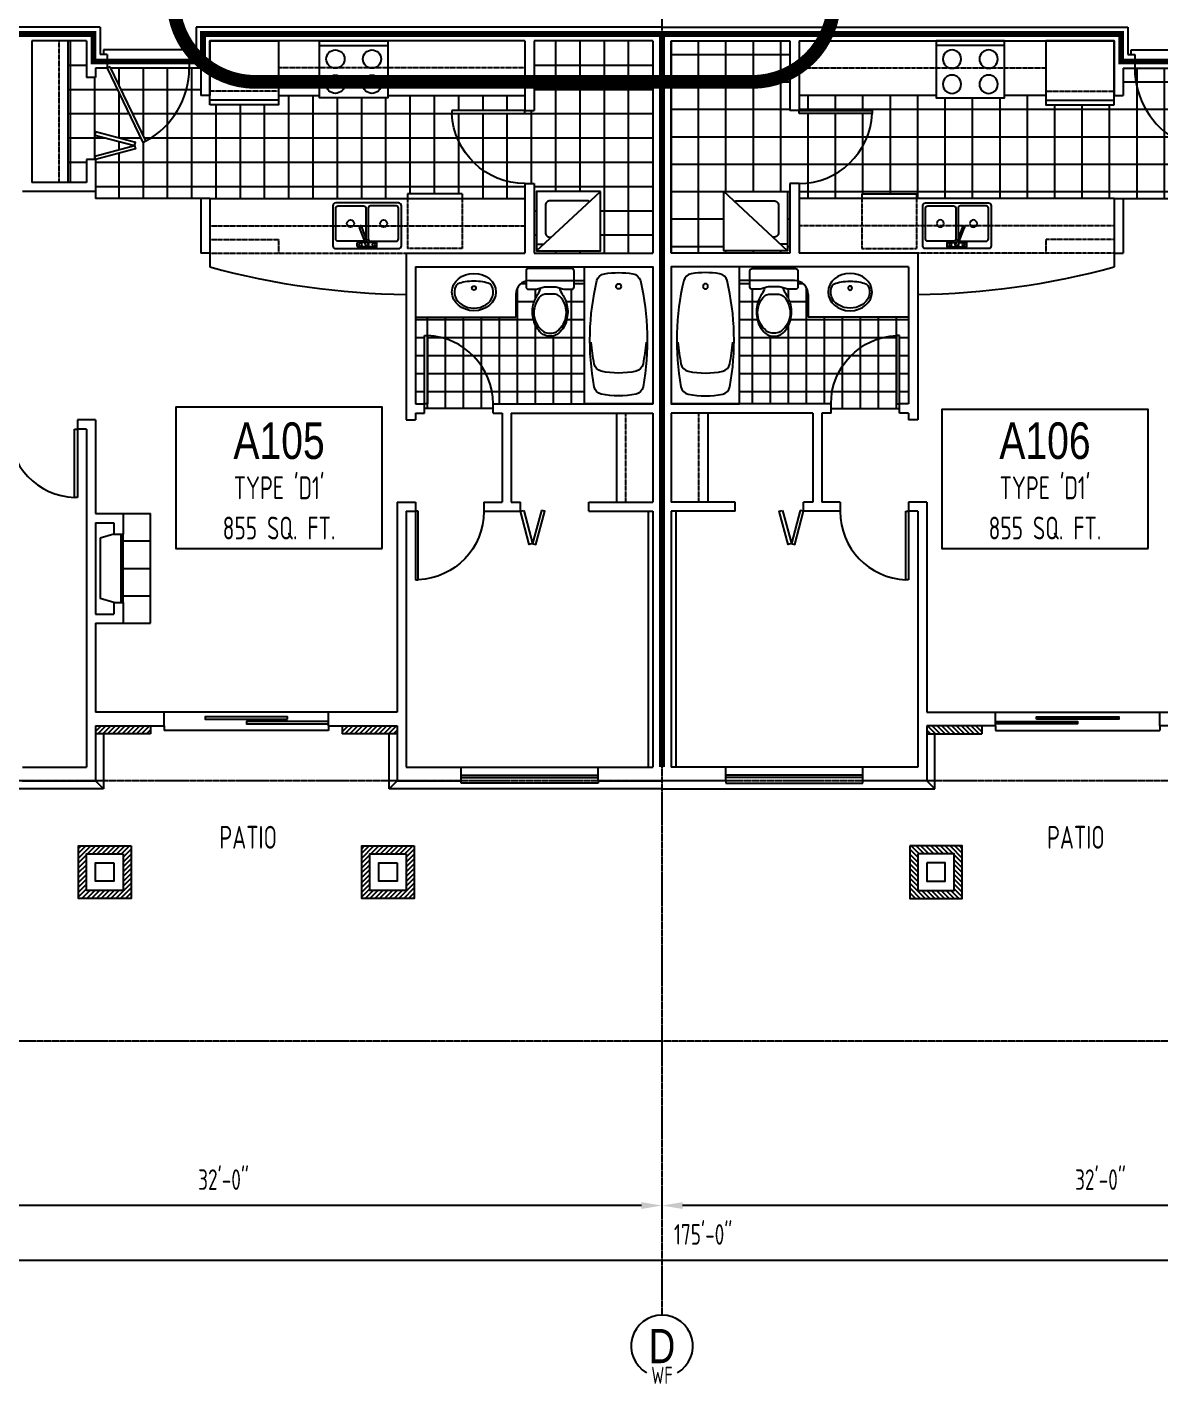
# Model space of a CAD drawing. Extents: x -2060 to 2145, y -590 to 992.
# Drawn here: x -1127 to -631, y -588 to 6 of the extents above; entities that cross this region are included whole.
import ezdxf
from ezdxf.enums import TextEntityAlignment as Align

# ---------------------------------------------------------------- set-up
doc = ezdxf.new("R2010")
doc.units = 0
doc.header["$MEASUREMENT"] = 0
for name, pattern in [('CENTER2', [1.125, 0.75, -0.125, 0.125, -0.125]), ('GRIDLINE', [1.53125, 1.375, -0.0625, 0.03125, -0.0625]), ('HIDDEN2', [0.1875, 0.125, -0.0625])]:
    doc.linetypes.add(name, pattern=pattern)
doc.layers.get('0').update_dxf_attribs({"linetype": 'CONTINUOUS'})
doc.layers.get('DEFPOINTS').update_dxf_attribs({"linetype": 'CONTINUOUS'})
for name, color, linetype in [('3', 85, 'CONTINUOUS'), ('DIMENSIONS', 20, 'CONTINUOUS'), ('FIRE SEPARATIONS', 44, 'CENTER2'), ('FURNITURE', 51, 'CONTINUOUS'), ('GRIDLINES', 65, 'GRIDLINE'), ('HATCH', 92, 'CONTINUOUS'), ('HIDDEN', 64, 'HIDDEN2'), ('STAIRS', 101, 'CONTINUOUS'), ('TEXT', 82, 'CONTINUOUS'), ('WALL', 215, 'CONTINUOUS')]:
    doc.layers.add(name, color=color, linetype=linetype)
doc.styles.add('128-AT', font='architxt.shx', dxfattribs={"width": 0.8, "height": 12})
doc.styles.add('128-ATT', font='archtitl.shx', dxfattribs={"width": 0.8, "height": 16})
doc.styles.add('AT', font='architxt.shx', dxfattribs={"width": 0.8})
doc.styles.add('ATT', font='archtitl.shx', dxfattribs={"width": 0.8})
doc.dimstyles.new('DIM96', dxfattribs={"dimscale": 96, "dimtxt": 0.09375, "dimasz": 0.09375, "dimexe": 0.0625, "dimexo": 0.0625, "dimgap": 0.0625, "dimtad": 1, "dimtoh": 1, "dimdec": 3, "dimzin": 3, "dimdsep": 46, "dimlunit": 4, "dimtxsty": 'AT', "dimcen": 0.09375, "dimdle": 0.0625, "dimclrd": 256, "dimclre": 256, "dimclrt": 82, "dimadec": 0, "dimazin": 0, "dimtfac": 1, "dimtdec": 3, "dimtofl": 0, "dimtmove": 2, "dimatfit": 3, "dimfxl": 1, "dimfrac": 2, "dimtolj": 1, "dimtzin": 0, "dimlwd": -1, "dimlwe": -1, "dimarcsym": 0})
pattern_1 = [(225, (-864.6468, 6.0182), (1.06066, -1.06066), [])]

# ---------------------------------------------------------------- blocks, each defined once
blk = doc.blocks.new('Gridline Bubble')
blk.add_arc((0, 13.52), 13.52, 120, 60)
at = {"width": 0.8}
for tag, height, style, p in [('TYPE', 7.5, 'AT', (0, 26.33)), ('33', 15, 'ATT', (0, 13.52))]:
    blk.add_attdef(tag, text='', height=height, dxfattribs=dict(at, style=style)).set_placement(p, align=Align.MIDDLE_CENTER)
blk = doc.blocks.new('*D9')
at = {"layer": 'DEFPOINTS', "color": 0, "transparency": 16777216}
for p in [(-1880.65, -533.98), (-1880.65, -533.98), (219.35, -533.98)]:
    blk.add_point(p, dxfattribs=at)
at = {"layer": 'DIMENSIONS', "transparency": 16777216}
blk.add_line((210.35, -533.98), (-1871.65, -533.98), dxfattribs=at)
for points in [[(-1871.65, -532.48), (-1871.65, -535.48), (-1880.65, -533.98)], [(210.35, -532.48), (210.35, -535.48), (219.35, -533.98)]]:
    blk.add_solid(points, dxfattribs=at)
at = {"layer": 'DIMENSIONS', "color": 82, "transparency": 16777216, "insert": (-830.65, -522.62), "char_height": 9, "attachment_point": 5, "style": 'AT'}
blk.add_mtext('\\A1;175\'-0"', dxfattribs=at)
blk = doc.blocks.new('*D12')
at = {"layer": 'DEFPOINTS', "color": 0, "transparency": 16777216}
for p in [(-848.65, -509.98), (-848.65, -509.98), (-464.65, -509.98)]:
    blk.add_point(p, dxfattribs=at)
at = {"layer": 'DIMENSIONS', "transparency": 16777216}
blk.add_line((-473.65, -509.98), (-839.65, -509.98), dxfattribs=at)
for points in [[(-839.65, -508.48), (-839.65, -511.48), (-848.65, -509.98)], [(-473.65, -508.48), (-473.65, -511.48), (-464.65, -509.98)]]:
    blk.add_solid(points, dxfattribs=at)
at = {"layer": 'DIMENSIONS', "color": 82, "transparency": 16777216, "insert": (-656.65, -498.62), "char_height": 9, "attachment_point": 5, "style": 'AT'}
blk.add_mtext('\\A1;32\'-0"', dxfattribs=at)
blk = doc.blocks.new('*D13')
at = {"layer": 'DEFPOINTS', "color": 0, "transparency": 16777216}
for p in [(-1232.65, -509.98), (-1232.65, -509.98), (-848.65, -509.98)]:
    blk.add_point(p, dxfattribs=at)
at = {"layer": 'DIMENSIONS', "transparency": 16777216}
blk.add_line((-857.65, -509.98), (-1223.65, -509.98), dxfattribs=at)
for points in [[(-1223.65, -508.48), (-1223.65, -511.48), (-1232.65, -509.98)], [(-857.65, -508.48), (-857.65, -511.48), (-848.65, -509.98)]]:
    blk.add_solid(points, dxfattribs=at)
at = {"layer": 'DIMENSIONS', "color": 82, "transparency": 16777216, "insert": (-1040.65, -498.62), "char_height": 9, "attachment_point": 5, "style": 'AT'}
blk.add_mtext('\\A1;32\'-0"', dxfattribs=at)
blk = doc.blocks.new('DOOR')
for p, q in [((0, 1), (0.042, 1)), ((0, 0), (0, 1)), ((0.042, 1), (0.042, 0)), ((0.042, 0), (0, 0))]:
    blk.add_line(p, q)
blk.add_arc((0, 0), 1, 0, 87.612)
blk = doc.blocks.new('RANGE')
blk.add_line((15, 2), (-15, 2))
blk.add_lwpolyline([(-15, 0), (-15, 25), (15, 25), (15, 0)], close=True)
for centre in [(-8, 19), (8, 19), (-8, 8), (8, 8)]:
    blk.add_circle(centre, 4)
blk = doc.blocks.new('DISHWASHER')
at = {"linetype": 'Continuous'}
blk.add_line((-26, 24), (-26, 0), dxfattribs=at)
for p, q in [((-26, 24), (-24, 24)), ((-26, 0), (-24, 0))]:
    blk.add_line(p, q)
at = {"linetype": 'HIDDEN2'}
for p, q in [((-24, 24), (-2, 24)), ((-2, 24), (-2, 0)), ((-24, 0), (-2, 0))]:
    blk.add_line(p, q, dxfattribs=at)
blk = doc.blocks.new('TOILET')
for points in [[(9.6, -5.46), (8.9, -3.04, -0.069687), (8.75, -1.94), (8.75, 1.94, -0.069687), (8.9, 3.04), (9.6, 5.46, 0.069687), (9.75, 6.56), (9.75, 9.5, 0.414214), (8.75, 10.5), (1.75, 10.5, 0.414214), (0.75, 9.5), (0.75, -9.5, 0.414214), (1.75, -10.5), (8.75, -10.5, 0.414214), (9.75, -9.5), (9.75, -6.56, 0.069687)], [(11.94, -1.06, 0.281665), (13.53, -4.91, 0.102457), (17.89, -6.89, 0.208018), (25.75, -5.34, 0.095407), (28.36, -2.78, 0.12335), (29.01, 0, 0.12335), (28.36, 2.78, 0.095407), (25.75, 5.34, 0.208018), (17.89, 6.89, 0.102457), (13.53, 4.91, 0.281665), (11.94, 1.06)]]:
    blk.add_lwpolyline(points, format="xyb", close=True)
blk.add_lwpolyline([(9.2, 4.09, 0.10369), (11.94, 5.35, -0.091297), (16.65, 7.39, -0.120114), (23.35, 7.19, -0.14964), (28.96, 3.87, -0.166698), (30.36, 0, -0.166698), (28.96, -3.87, -0.14964), (23.35, -7.19, -0.120114), (16.65, -7.39, -0.091297), (11.94, -5.35, 0.10369), (9.2, -4.09, 0.10369)], format="xyb")
blk = doc.blocks.new('KITSINK26')
for p, q in [((-4.31, -3), (-4.31, -4.5)), ((-4.06, -2.75), (4.06, -2.75)), ((-4.06, -4.75), (-0.24, -4.75)), ((-0.53, -3.95), (-0.08, -5.17)), ((0.99, -4.78), (-0.08, -5.17)), ((2.49, -11.61), (0.07, -5.12)), ((0.53, -3.55), (0.99, -4.78)), ((0.84, -4.83), (3.26, -11.33)), ((0.98, -4.75), (4.06, -4.75)), ((4.31, -3), (4.31, -4.5))]:
    blk.add_line(p, q)
for points in [[(-13.75, -22), (13.75, -22, 0.414214), (15, -20.75), (15, -3.25, 0.414214), (13.75, -2), (-13.75, -2, 0.414214), (-15, -3.25), (-15, -20.75, 0.414214)], [(-1.5, -5.25), (-12.75, -5.25, 0.414214), (-13.75, -6.25), (-13.75, -19.75, 0.414214), (-12.75, -20.75), (-1.5, -20.75, 0.414214), (-0.5, -19.75), (-0.5, -6.25, 0.414214)]]:
    blk.add_lwpolyline(points, format="xyb", close=True)
blk.add_lwpolyline([(1.04, -5.36, -0.121112), (1.5, -5.25), (12.75, -5.25, -0.414214), (13.75, -6.25), (13.75, -19.75, -0.414214), (12.75, -20.75), (1.5, -20.75, -0.414214), (0.5, -19.75), (0.5, -6.26)], format="xyb")
for centre, radius in [((-2.91, -3.75), 0.616), ((2.91, -3.75), 0.616), ((-7.25, -13), 1.55), ((7.25, -13), 1.55)]:
    blk.add_circle(centre, radius)
for centre, radius, start, end in [((-4.06, -3), 0.25, 90, 180), ((-4.06, -4.5), 0.25, 180, 270), ((0, -3.75), 0.75, 339.84, 240.98276), ((0, -3.75), 0.57, 20.41138, 200.41138), ((4.06, -3), 0.25, 0, 90), ((4.06, -4.5), 0.25, 270, 0), ((2.87, -11.47), 0.534, 160.36095, 60.46181)]:
    blk.add_arc(centre, radius, start, end)
blk = doc.blocks.new('LAV')
blk.add_circle((0, -9.26), 0.875)
for centre, start, end in [((-6.09, -9.25), 113.53151, 154.40449), ((6.09, -9.25), 25.59812, 66.47298)]:
    blk.add_arc(centre, 2, start, end)
blk.add_ellipse((0, -11), major_axis=(9.63, 0), ratio=0.850649)
for centre, major_axis, ratio, start_param, end_param in [((0, -11), (8.5, 0), 0.83084, 2.762819, 6.661999), ((0, -9.26), (-8.75, 0), 0.341014, 3.806048, 5.618834)]:
    blk.add_ellipse(centre, major_axis=major_axis, ratio=ratio, start_param=start_param, end_param=end_param)
blk = doc.blocks.new('BF26')
at = {"flags": 128}
for points in [[(1.45, -0.39), (5.33, 14.1), (3.88, 14.49), (0, 0)], [(9.21, -0.39), (5.33, 14.1), (6.78, 14.49), (10.66, 0)]]:
    blk.add_lwpolyline(points, close=True, dxfattribs=at)
blk = doc.blocks.new('TUB5')
blk.add_lwpolyline([(0, 30), (60, 30), (60, 0), (0, 0)], close=True)
blk.add_lwpolyline([(4.33, 22.61, -0.302201), (7.52, 25.69, -0.103832), (54, 24.51, -0.306794), (57.03, 21.2, -0.073951), (57.03, 8.8, -0.307224), (53.99, 5.49, -0.103037), (7.52, 4.31, -0.302632), (4.33, 7.39, -0.108169)], format="xyb", close=True)
blk.add_lwpolyline([(27.02, 2.99, -0.021033), (17.52, 4.31, -0.302632), (14.33, 7.39, -0.108169), (14.33, 22.61, -0.302201), (17.52, 25.69, -0.021203), (27.02, 27.02, -0.021203)], format="xyb")
blk.add_circle((51.5, 15), 1.12)
blk = doc.blocks.new('Fridge')
blk.add_line((30, -26), (0, -26))
blk.add_lwpolyline([(0, -28), (0, 0), (30, 0), (30, -28)], close=True)
blk = doc.blocks.new('BF30')
at = {"flags": 128}
for points in [[(1.45, -0.39), (6.11, 17), (4.66, 17.39), (0, 0)], [(10.77, -0.39), (6.11, 17), (7.56, 17.39), (12.22, 0)]]:
    blk.add_lwpolyline(points, close=True, dxfattribs=at)
blk = doc.blocks.new('WASH-DRY-STACK')
for p, q in [((14, 0), (-14, -26)), ((14, -3), (10.77, -3))]:
    blk.add_line(p, q)
blk.add_lwpolyline([(-14, -26), (14, -26), (14, 0), (-14, 0)], close=True)
blk.add_lwpolyline([(-9.23, -21.57, 0.167732), (-8, -22), (8, -22, 0.414214), (10, -20), (10, -8, 0.414214), (8, -6), (7.54, -6)], format="xyb")
blk = doc.blocks.new('SLDR60')
for p, q in [((0, 0), (0, -2)), ((0, -2), (72, -2)), ((72, 0), (72, -2))]:
    blk.add_line(p, q)
at = {"flags": 128}
for points in [[(0, 1), (0, 2), (36, 2), (36, 1)], [(18, 3), (18, 4), (54, 4), (54, 3)]]:
    blk.add_lwpolyline(points, close=True, dxfattribs=at)
blk = doc.blocks.new('WIN6')
for p, q in [((0, 1), (1, 1)), ((0, 0), (0, 1)), ((1, 1), (1, 0)), ((1, -1.5), (0, -1.5)), ((1, -2.5), (0, -2.5)), ((1, -6), (0, -6))]:
    blk.add_line(p, q)

msp = doc.modelspace()

# ---------------------------------------------------------------- hatches: boundary and pattern name
at = {"layer": 'HATCH'}
h = msp.add_hatch(dxfattribs=at)
h.set_pattern_fill('ANSI37,_O', color=256, scale=85, angle=225)
h.set_pattern_definition([(270, (-852.647, 0.018), (10.625, -3e-15), []), (0, (-852.647, 0.018), (3e-15, 10.625), [])])
h.paths.add_polyline_path([(-1108.6468, -61.9818), (-1100.6468, -61.9818), (-1100.6468, -51.9818), (-1096.6468, -51.9818), (-1097.035, -50.5329), (-1079.6483, -45.8742), (-1097.035, -41.2154), (-1096.6468, -39.7665), (-1079.2601, -44.4253), (-1079.6483, -45.8742), (-1079.2601, -47.323), (-1096.6468, -51.9818), (-1096.6468, -65.9818), (-1096.6468, -68.9818), (-1050.6468, -68.9818), (-1046.6468, -68.9818), (-960.1164, -68.9818), (-960.1164, -66.9818), (-936.1164, -66.9817), (-936.1164, -68.9818), (-908.6436, -68.9818), (-908.6436, -62.4818, -0.40144236), (-940.6436, -31.8151), (-940.6436, -30.4818), (-908.6436, -30.4818), (-908.6436, -23.9818), (-968.6468, -23.9818), (-968.6468, -24.9818), (-998.6468, -24.9818), (-998.6468, -23.9818), (-1016.6468, -23.9818), (-1016.6468, -27.9818), (-1046.6468, -27.9818), (-1046.6468, -23.9818), (-1050.6468, -23.9818), (-1050.6468, -11.9818), (-1055.651, -11.9818, -0.27662328), (-1074.6934, -43.7754), (-1076.0452, -44.4255), (-1091.6468, -11.9818), (-1096.6468, -11.9818), (-1096.6468, -15.9818), (-1100.6468, -15.9818), (-1100.6468, 0.0182), (-1108.6468, 0.0182)])
h.paths.add_polyline_path([(-1074.6934, -43.7754, 0.27662328), (-1055.651, -11.9818), (-1089.9823, -11.9818)], flags=17)
h.paths.add_polyline_path([(-908.6436, -62.4818), (-904.6436, -62.4818), (-904.6436, -92.9818), (-852.6468, -92.9818), (-852.6468, 0.0182), (-904.6436, 0.0182), (-904.6436, -30.4818), (-908.6436, -30.4818), (-908.6436, -31.8151), (-940.6436, -31.8151, 0.40144236)])
h.paths.add_polyline_path([(-903.6468, -65.9818), (-875.6468, -65.9818), (-875.6468, -91.9818), (-903.6468, -91.9818)], flags=16)
h.paths.add_polyline_path([(-897.6468, -69.9818), (-881.6468, -69.9818, -0.16773158), (-880.413, -70.4076), (-897.1852, -85.9818), (-897.6468, -85.9818, -0.41421356), (-899.6468, -83.9818), (-899.6468, -71.9818, -0.41421356)], flags=0)
h = msp.add_hatch(dxfattribs=at)
h.set_pattern_fill('ANSI37', color=256, scale=96, angle=45)
h.set_pattern_definition([(270, (-832.647, 6.018), (-12, -3e-16), []), (180, (-832.647, 6.018), (-3e-16, 12), [])])
h.paths.add_polyline_path([(-588.6468, -61.9818), (-596.6468, -61.9818), (-596.6468, -51.9818), (-600.6468, -51.9818), (-600.2585, -50.5329), (-617.6452, -45.8742), (-600.2585, -41.2154), (-600.6468, -39.7665), (-618.0334, -44.4253), (-617.6452, -45.8742), (-618.0334, -47.323), (-600.6468, -51.9818), (-600.6468, -65.9818), (-600.6468, -68.9818), (-646.6468, -68.9818), (-650.6468, -68.9818), (-737.1771, -68.9818), (-737.1771, -66.9818), (-761.1771, -66.9817), (-761.1771, -68.9818), (-788.6499, -68.9818), (-788.6499, -62.4818, 0.40144236), (-756.6499, -31.8151), (-756.6499, -30.4818), (-788.6499, -30.4818), (-788.6499, -23.9818), (-728.6468, -23.9818), (-728.6468, -24.9818), (-698.6468, -24.9818), (-698.6468, -23.9818), (-680.6468, -23.9818), (-680.6468, -27.9818), (-650.6468, -27.9818), (-650.6468, -23.9818), (-646.6468, -23.9818), (-646.6468, -11.9818), (-641.6425, -11.9818, 0.27662328), (-622.6001, -43.7754), (-621.2483, -44.4255), (-605.6468, -11.9818), (-600.6468, -11.9818), (-600.6468, -15.9818), (-596.6468, -15.9818), (-596.6468, 0.0182), (-588.6468, 0.0182)])
h.paths.add_polyline_path([(-622.6001, -43.7754, -0.27662328), (-641.6425, -11.9818), (-607.3112, -11.9818)], flags=17)
h.paths.add_polyline_path([(-788.6499, -62.4818), (-792.6499, -62.4818), (-792.6499, -92.9818), (-844.6468, -92.9818), (-844.6468, 0.0182), (-792.6499, 0.0182), (-792.6499, -30.4818), (-788.6499, -30.4818), (-788.6499, -31.8151), (-756.6499, -31.8151, -0.40144236)])
h.paths.add_polyline_path([(-793.6468, -65.9818), (-821.6468, -65.9818), (-821.6468, -91.9818), (-793.6468, -91.9818)], flags=16)
h.paths.add_polyline_path([(-799.6468, -69.9818), (-815.6468, -69.9818, 0.16773158), (-816.8805, -70.4076), (-800.1083, -85.9818), (-799.6468, -85.9818, 0.41421356), (-797.6468, -83.9818), (-797.6468, -71.9818, 0.41421356)], flags=0)
h = msp.add_hatch(dxfattribs=at)
h.set_pattern_fill('ANSI37', color=256, scale=63, angle=225, style=0)
h.set_pattern_definition([(270, (-864.647, 4.018), (7.875, -2e-15), []), (360, (-864.647, 4.018), (2e-15, 7.875), [])])
h.paths.add_polyline_path([(-951.3968, -158.9818), (-952.6468, -158.9818), (-952.6468, -160.9818), (-922.6468, -160.9818), (-922.6468, -158.9818, 0.40144236), (-951.3968, -128.9818)])
h.paths.add_polyline_path([(-922.6468, -158.9818), (-882.6468, -158.9818), (-882.6468, -104.9818), (-887.1468, -104.9818), (-887.1468, -107.7318, -0.41421356), (-888.1468, -108.7318), (-891.0865, -108.7318, -0.0696874), (-892.1854, -108.5779), (-893.5579, -108.1857, 0.10369022), (-892.2933, -110.921, -0.09129737), (-890.261, -115.6345, -0.12011399), (-890.4592, -122.3325, -0.14963961), (-893.7804, -127.9391, -0.1666983), (-897.6468, -129.3405, -0.16669833), (-901.5131, -127.9391, -0.14963965), (-904.8343, -122.3325, -0.12011409), (-905.0325, -115.6345, -0.09129743), (-903.0002, -110.921, 0.10369038), (-901.7356, -108.1857), (-903.1081, -108.5779, -0.0696874), (-904.207, -108.7318), (-907.1468, -108.7318, -0.41421356), (-908.1468, -107.7318), (-908.1468, -105.1723, 0.34199871), (-912.6468, -110.9818), (-912.6468, -120.9818), (-956.6468, -120.9818), (-956.6468, -158.9818), (-952.6468, -158.9818), (-952.6468, -128.9818), (-951.3968, -128.9818, -0.40144236)])
h = msp.add_hatch(dxfattribs=at)
h.set_pattern_fill('ANSI37', color=256, scale=63, angle=45, style=0)
h.set_pattern_definition([(270, (-832.647, 4.018), (-7.875, 1e-16), []), (180, (-832.647, 4.018), (1e-16, 7.875), [])])
h.paths.add_polyline_path([(-745.8968, -158.9818), (-744.6468, -158.9818), (-744.6468, -160.9818), (-774.6468, -160.9818), (-774.6468, -158.9818, -0.40144236), (-745.8968, -128.9818)])
h.paths.add_polyline_path([(-774.6468, -158.9818), (-814.6468, -158.9818), (-814.6468, -104.9818), (-810.1468, -104.9818), (-810.1468, -107.7318, 0.41421356), (-809.1468, -108.7318), (-806.207, -108.7318, 0.0696874), (-805.1081, -108.5779), (-803.7356, -108.1857, -0.10369022), (-805.0002, -110.921, 0.09129737), (-807.0325, -115.6345, 0.12011399), (-806.8343, -122.3325, 0.14963961), (-803.5131, -127.9391, 0.1666983), (-799.6468, -129.3405, 0.16669833), (-795.7804, -127.9391, 0.14963965), (-792.4592, -122.3325, 0.12011409), (-792.261, -115.6345, 0.09129743), (-794.2933, -110.921, -0.10369038), (-795.5579, -108.1857), (-794.1854, -108.5779, 0.0696874), (-793.0865, -108.7318), (-790.1468, -108.7318, 0.41421356), (-789.1468, -107.7318), (-789.1468, -105.1723, -0.34199871), (-784.6468, -110.9818), (-784.6468, -120.9818), (-740.6468, -120.9818), (-740.6468, -158.9818), (-744.6468, -158.9818), (-744.6468, -128.9818), (-745.8968, -128.9818, 0.40144236)])
h = msp.add_hatch(dxfattribs=at)
h.set_pattern_fill('ANSI31', color=256, scale=12, angle=180, style=0)
h.set_pattern_definition(pattern_1)
h.paths.add_polyline_path([(-1096.6468, -303.4818), (-1072.6468, -303.4818), (-1072.6468, -299.9818), (-1096.6468, -299.9818)])
h = msp.add_hatch(dxfattribs=at)
h.set_pattern_fill('ANSI31', color=256, scale=12, angle=180, style=0)
h.set_pattern_definition(pattern_1)
h.paths.add_polyline_path([(-988.6468, -303.4818), (-968.1468, -303.4818), (-964.6468, -303.4818), (-964.6468, -299.9818), (-988.6468, -299.9818)])
h = msp.add_hatch(dxfattribs=at)
h.set_pattern_fill('ANSI31', color=256, scale=12, style=0)
h.set_pattern_definition([(315, (-832.6468, 6.0182), (-1.06066, -1.06066), [])])
h.paths.add_polyline_path([(-708.6468, -303.4818), (-729.1468, -303.4818), (-732.6468, -303.4818), (-732.6468, -299.9818), (-708.6468, -299.9818)])
h = msp.add_hatch(dxfattribs=at)
h.set_pattern_fill('ANSI31', color=256, scale=12, angle=180, style=0)
h.set_pattern_definition([(225, (-545.911, -522.9878), (1.06066, -1.06066), [])])
h.paths.add_polyline_path([(-1104.1468, -375.4818), (-1081.1468, -375.4818), (-1081.1468, -352.4818), (-1104.1468, -352.4818)])
h.paths.add_polyline_path([(-1084.6468, -355.9818), (-1084.6468, -371.9818), (-1100.6468, -371.9818), (-1100.6468, -355.9818)], flags=16)
h = msp.add_hatch(dxfattribs=at)
h.set_pattern_fill('ANSI31', color=256, scale=12, angle=180, style=0)
h.set_pattern_definition([(225, (-421.911, -522.9878), (1.06066, -1.06066), [])])
h.paths.add_polyline_path([(-980.1468, -375.4818), (-957.1468, -375.4818), (-957.1468, -352.4818), (-980.1468, -352.4818)])
h.paths.add_polyline_path([(-960.6468, -355.9818), (-960.6468, -371.9818), (-976.6468, -371.9818), (-976.6468, -355.9818)], flags=16)
h = msp.add_hatch(dxfattribs=at)
h.set_pattern_fill('ANSI31', color=256, scale=12, style=0)
h.set_pattern_definition([(315, (-1275.3825, -522.9878), (-1.06066, -1.06066), [])])
h.paths.add_polyline_path([(-717.1468, -375.4818), (-740.1468, -375.4818), (-740.1468, -352.4818), (-717.1468, -352.4818)])
h.paths.add_polyline_path([(-736.6468, -355.9818), (-736.6468, -371.9818), (-720.6468, -371.9818), (-720.6468, -355.9818)], flags=16)

# ---------------------------------------------------------------- linework, layer by layer
at = {"layer": '3'}
msp.add_line((-848.6468, 0.0182), (-848.6468, -317.9818), dxfattribs=at)
msp.add_line((-848.6468, 0.0182), (-848.6468, -317.9818), dxfattribs=at)
at = {"layer": 'FIRE SEPARATIONS', "ltscale": 0.5, "const_width": 2.5}
for points in [[(-599.6468, -8.9818), (-647.6468, -8.9818), (-647.6468, 3.0182), (-848.6468, 3.0182), (-1049.6468, 3.0182), (-1049.6468, -8.9818), (-1097.6468, -8.9818), (-1097.6468, 3.0182), (-1232.6468, 3.0182), (-1335.6468, 3.0182), (-1335.6468, -8.9818), (-1383.6468, -8.9818), (-1383.6468, 3.0182), (-1520.6468, 3.0182), (-1565.6468, 3.0182)], [(-848.6468, 3.0182), (-848.6468, -317.9818)]]:
    msp.add_lwpolyline(points, dxfattribs=at)
at = {"layer": 'FURNITURE'}
for p, q in [((-1108.6468, -61.9818), (-1108.6468, 0.0182)), ((-1054.1468, -3.9818), (-1093.1468, -3.9818)), ((-1093.1468, -3.9818), (-1093.1468, -5.9818)), ((-1054.1468, -5.9818), (-1054.1468, -3.9818)), ((-643.1468, -5.9818), (-643.1468, -3.9818)), ((-643.1468, -3.9818), (-604.1468, -3.9818)), ((-1055.6468, -11.9818), (-1089.9823, -11.9818)), ((-641.6468, -11.9818), (-607.3112, -11.9818)), ((-1016.6468, -23.9818), (-998.6468, -23.9818)), ((-968.6468, -23.9818), (-908.6436, -23.9818)), ((-728.6468, -23.9818), (-788.6499, -23.9818)), ((-680.6468, -23.9818), (-698.6468, -23.9818)), ((-1046.6468, -68.9818), (-908.6436, -68.9818)), ((-650.6468, -68.9818), (-788.6499, -68.9818)), ((-1046.6468, -92.9818), (-1046.6468, -98.9818)), ((-650.6468, -92.9818), (-650.6468, -98.9818)), ((-906.6468, -104.9818), (-882.6468, -104.9818)), ((-790.6468, -104.9818), (-814.6468, -104.9818)), ((-912.6468, -110.9818), (-912.6468, -120.9818)), ((-784.6468, -110.9818), (-784.6468, -120.9818)), ((-956.6468, -120.9818), (-912.6468, -120.9818)), ((-740.6468, -120.9818), (-784.6468, -120.9818)), ((-868.6468, -162.9818), (-868.6468, -201.9818)), ((-828.6468, -162.9818), (-828.6468, -201.9818)), ((-1084.6468, -206.9818), (-1072.6468, -206.9818)), ((-1072.6468, -254.9818), (-1072.6468, -206.9818)), ((-1084.6468, -254.9818), (-1072.6468, -254.9818)), ((-994.6468, -293.9818), (-1066.6468, -293.9818)), ((-702.6468, -293.9818), (-630.6468, -293.9818))]:
    msp.add_line(p, q, dxfattribs=at)
msp.add_lwpolyline([(-1090.2949, -11.3317), (-1091.6468, -11.9818), (-1076.0452, -44.4255), (-1074.6934, -43.7754)], close=True, dxfattribs=at)
for centre, radius, start, end in [((-1091.7072, -11.9858), 36.0562, 298.1556073, 0.0063413), ((-605.5863, -11.9858), 36.0562, 179.9936587, 241.8443927), ((-957.0428, 229.0129), 340.0138, 254.7203627, 269.3926937), ((-740.2507, 229.0129), 340.0138, 270.6073063, 285.2796373), ((-906.6468, -110.9818), 6, 90, 180), ((-790.6468, -110.9818), 6, 0, 90)]:
    msp.add_arc(centre, radius, start, end, dxfattribs=at)
at = {"layer": 'GRIDLINES'}
for p, q in [((-848.6468, -557.9818), (-848.6468, 42.0182)), ((344.4754, -323.9818), (-2030.0704, -323.9818)), ((344.4754, -437.9818), (-2030.0704, -437.9818))]:
    msp.add_line(p, q, dxfattribs=at)
at = {"layer": 'HATCH'}
for p, q in [((-1096.6468, -65.9818), (-1096.6468, -68.9818)), ((-1050.6468, -68.9818), (-1096.6468, -68.9818)), ((-646.6468, -68.9818), (-600.6468, -68.9818)), ((-922.6468, -160.9818), (-952.6468, -160.9818)), ((-774.6468, -160.9818), (-744.6468, -160.9818)), ((-1084.6468, -218.9818), (-1072.6468, -218.9818)), ((-1084.6468, -230.9818), (-1072.6468, -230.9818)), ((-1084.6468, -242.9818), (-1072.6468, -242.9818))]:
    msp.add_line(p, q, dxfattribs=at)
at = {"layer": 'HIDDEN'}
for p, q in [((-1112.6468, -61.9818), (-1112.6468, 0.0182)), ((-908.6436, -11.8219), (-1016.6468, -11.8219)), ((-788.6499, -11.8219), (-680.6468, -11.8219)), ((-1016.6468, -21.9818), (-1046.6468, -21.9818)), ((-680.6468, -21.9818), (-650.6468, -21.9818)), ((-1046.6468, -80.9818), (-908.6436, -80.9818)), ((-650.6468, -80.9818), (-788.6499, -80.9818)), ((-1046.6468, -86.9818), (-1016.6468, -86.9818)), ((-1016.6468, -86.9818), (-1016.6468, -92.9818)), ((-680.6467, -86.9818), (-680.6467, -92.9818)), ((-650.6468, -86.9818), (-680.6467, -86.9818)), ((-1046.6468, -92.9818), (-960.6468, -92.9818)), ((-650.6468, -92.9818), (-736.6468, -92.9818)), ((-864.6468, -162.9818), (-864.6468, -201.9818)), ((-832.6468, -162.9818), (-832.6468, -201.9818))]:
    msp.add_line(p, q, dxfattribs=at)
at = {"layer": 'STAIRS'}
for p, q in [((-1088.6468, -215.9818), (-1094.6468, -217.8151)), ((-1094.6468, -217.8151), (-1094.6468, -244.1484)), ((-1085.6468, -215.9818), (-1085.6468, -245.9818)), ((-1084.6468, -245.9818), (-1084.6468, -215.9818)), ((-1088.6468, -245.9818), (-1094.6468, -244.1484)), ((-1072.6468, -299.9818), (-1072.6468, -303.4818)), ((-988.6468, -299.9818), (-988.6468, -303.4818)), ((-708.6468, -299.9818), (-708.6468, -303.4818)), ((-1072.6468, -303.4818), (-1096.6468, -303.4818)), ((-1093.1468, -303.4818), (-1093.1468, -327.4818)), ((-964.6468, -303.4818), (-988.6468, -303.4818)), ((-968.1468, -327.4818), (-968.1468, -303.4818)), ((-732.6468, -303.4818), (-708.6468, -303.4818)), ((-729.1468, -327.4818), (-729.1468, -303.4818)), ((-1093.1468, -327.4818), (-1096.6468, -323.9818)), ((-964.6468, -323.9818), (-968.1468, -327.4818)), ((-732.6468, -323.9818), (-729.1468, -327.4818)), ((-1093.1468, -327.4818), (-1229.1468, -327.4818)), ((-848.6468, -327.4818), (-968.1468, -327.4818)), ((-848.6468, -327.4818), (-729.1468, -327.4818))]:
    msp.add_line(p, q, dxfattribs=at)
for points in [[(-1081.1468, -352.4818), (-1081.1468, -375.4818), (-1104.1468, -375.4818), (-1104.1468, -352.4818)], [(-957.1468, -352.4818), (-957.1468, -375.4818), (-980.1468, -375.4818), (-980.1468, -352.4818)], [(-740.1468, -352.4818), (-740.1468, -375.4818), (-717.1468, -375.4818), (-717.1468, -352.4818)]]:
    msp.add_lwpolyline(points, close=True, dxfattribs=at)
at = {"layer": 'TEXT', "color": 92, "linetype": 'Continuous', "const_width": 6, "flags": 128}
msp.add_lwpolyline([(-809.2935, 480.0182), (-1026.6468, 480.0182, 0.41421356), (-1062.6468, 444.0182), (-1062.6468, 18.0182, 0.41421356), (-1026.6468, -17.9818), (-809.2935, -17.9818, 0.41421356), (-773.2935, 18.0182), (-773.2935, 444.0182, 0.41421356)], format="xyb", close=True, dxfattribs=at)
at = {"layer": 'TEXT'}
for points in [[(-971.1675, -222.2316), (-971.1675, -160.4015), (-1061.5008, -160.4015), (-1061.5008, -222.2316)], [(-635.7927, -222.2316), (-635.7927, -161.4682), (-726.126, -161.4682), (-726.126, -222.2316)]]:
    msp.add_lwpolyline(points, close=True, dxfattribs=at)
at = {"layer": 'WALL'}
for p, q in [((-1094.6468, 6.0182), (-1232.6468, 6.0182)), ((-1094.6468, 6.0182), (-1094.6468, -5.9818)), ((-848.6468, 6.0182), (-1052.6468, 6.0182)), ((-1052.6468, 6.0182), (-1052.6468, -5.9818)), ((-848.6468, 6.0182), (-644.6468, 6.0182)), ((-644.6468, 6.0182), (-644.6468, -5.9818)), ((-1100.6468, 0.0182), (-1124.6468, 0.0182)), ((-1124.6468, 0.0182), (-1124.6468, -61.9818)), ((-1100.6468, 0.0182), (-1100.6468, -15.9818)), ((-1046.6468, 0.0182), (-1046.6468, -23.9818)), ((-908.6436, 0.0182), (-1046.6468, 0.0182)), ((-908.6436, 0.0182), (-908.6436, -30.4818)), ((-852.6468, 0.0182), (-904.6436, 0.0182)), ((-904.6436, 0.0182), (-904.6436, -30.4818)), ((-852.6468, 0.0182), (-852.6468, -92.9818)), ((-844.6468, 0.0182), (-792.6499, 0.0182)), ((-844.6468, 0.0182), (-844.6468, -92.9818)), ((-792.6499, 0.0182), (-792.6499, -30.4818)), ((-788.6499, 0.0182), (-788.6499, -30.4818)), ((-788.6499, 0.0182), (-650.6468, 0.0182)), ((-650.6468, 0.0182), (-650.6468, -23.9818)), ((-1091.6468, -5.9818), (-1094.6468, -5.9818)), ((-1091.6468, -5.9818), (-1091.6468, -11.9818)), ((-1052.6468, -5.9818), (-1055.6468, -5.9818)), ((-1055.6468, -5.9818), (-1055.6468, -11.9818)), ((-644.6468, -5.9818), (-641.6468, -5.9818)), ((-641.6468, -5.9818), (-641.6468, -11.9818)), ((-1096.6468, -15.9818), (-1100.6468, -15.9818)), ((-1096.6468, -11.9818), (-1096.6468, -15.9818)), ((-1091.6468, -11.9818), (-1096.6468, -11.9818)), ((-1050.6468, -11.9818), (-1055.6468, -11.9818)), ((-1050.6468, -11.9818), (-1050.6468, -23.9818)), ((-646.6468, -11.9818), (-641.6468, -11.9818)), ((-646.6468, -11.9818), (-646.6468, -23.9818)), ((-1046.6468, -23.9818), (-1050.6468, -23.9818)), ((-650.6468, -23.9818), (-646.6468, -23.9818)), ((-908.6436, -30.4818), (-904.6436, -30.4818)), ((-788.6499, -30.4818), (-792.6499, -30.4818)), ((-1100.6468, -51.9818), (-1100.6468, -61.9818)), ((-1096.6468, -51.9818), (-1100.6468, -51.9818)), ((-1096.6468, -51.9818), (-1096.6468, -65.9818)), ((-1100.6468, -61.9818), (-1124.6468, -61.9818)), ((-908.6436, -62.4818), (-908.6436, -92.9818)), ((-908.6436, -62.4818), (-904.6436, -62.4818)), ((-904.6436, -62.4818), (-904.6436, -92.9818)), ((-792.6499, -62.4818), (-792.6499, -92.9818)), ((-788.6499, -62.4818), (-792.6499, -62.4818)), ((-788.6499, -62.4818), (-788.6499, -92.9818)), ((-1096.6468, -65.9818), (-1128.6468, -65.9818)), ((-1050.6468, -68.9818), (-1050.6468, -92.9818)), ((-1046.6468, -68.9818), (-1050.6468, -68.9818)), ((-1046.6468, -68.9818), (-1046.6468, -92.9818)), ((-650.6468, -68.9818), (-650.6468, -92.9818)), ((-650.6468, -68.9818), (-646.6468, -68.9818)), ((-646.6468, -68.9818), (-646.6468, -92.9818)), ((-1046.6468, -92.9818), (-1050.6468, -92.9818)), ((-960.6468, -92.9818), (-960.6468, -165.9818)), ((-960.6468, -92.9818), (-908.6436, -92.9818)), ((-904.6436, -92.9818), (-852.6468, -92.9818)), ((-792.6499, -92.9818), (-844.6468, -92.9818)), ((-736.6468, -92.9818), (-788.6499, -92.9818)), ((-736.6468, -92.9818), (-736.6468, -165.9818)), ((-650.6468, -92.9818), (-646.6468, -92.9818)), ((-956.6468, -98.9818), (-956.6468, -158.9818)), ((-956.6468, -98.9818), (-852.6468, -98.9818)), ((-852.6468, -98.9818), (-852.6468, -158.9818)), ((-740.6468, -98.9818), (-844.6468, -98.9818)), ((-844.6468, -98.9818), (-844.6468, -158.9818)), ((-740.6468, -98.9818), (-740.6468, -158.9818)), ((-956.6468, -158.9818), (-952.6468, -158.9818)), ((-952.6468, -162.9818), (-952.6468, -158.9818)), ((-922.6468, -162.9818), (-922.6468, -158.9818)), ((-922.6468, -158.9818), (-852.6468, -158.9818)), ((-774.6468, -158.9818), (-844.6468, -158.9818)), ((-774.6468, -162.9818), (-774.6468, -158.9818)), ((-740.6468, -158.9818), (-744.6468, -158.9818)), ((-744.6468, -162.9818), (-744.6468, -158.9818)), ((-1096.6468, -165.9818), (-1104.6468, -165.9818)), ((-1104.6468, -165.9818), (-1104.6468, -169.9818)), ((-1096.6468, -165.9818), (-1096.6468, -206.9818)), ((-960.6468, -165.9818), (-956.6468, -165.9818)), ((-956.6468, -162.9818), (-952.6468, -162.9818)), ((-956.6468, -162.9818), (-956.6468, -165.9818)), ((-922.6468, -162.9818), (-918.6468, -162.9818)), ((-918.6468, -162.9818), (-918.6468, -201.9818)), ((-914.6468, -162.9818), (-914.6468, -201.9818)), ((-914.6468, -162.9818), (-852.6468, -162.9818)), ((-852.6468, -162.9818), (-852.6468, -201.9818)), ((-844.6468, -162.9818), (-844.6468, -201.9818)), ((-782.6468, -162.9818), (-844.6468, -162.9818)), ((-782.6468, -162.9818), (-782.6468, -201.9818)), ((-778.6468, -162.9818), (-778.6468, -201.9818)), ((-774.6468, -162.9818), (-778.6468, -162.9818)), ((-740.6468, -162.9818), (-744.6468, -162.9818)), ((-740.6468, -162.9818), (-740.6468, -165.9818)), ((-736.6468, -165.9818), (-740.6468, -165.9818)), ((-1100.6468, -169.9818), (-1104.6468, -169.9818)), ((-1100.6468, -169.9818), (-1100.6468, -317.9818)), ((-964.6468, -201.9818), (-956.6468, -201.9818)), ((-964.6468, -201.9818), (-964.6468, -293.9818)), ((-956.6468, -201.9818), (-956.6468, -205.9818)), ((-926.6468, -201.9818), (-926.6468, -205.9818)), ((-926.6468, -201.9818), (-918.6468, -201.9818)), ((-914.6468, -201.9818), (-910.6468, -201.9818)), ((-910.6468, -205.9818), (-910.6468, -201.9818)), ((-880.6468, -201.9818), (-852.6468, -201.9818)), ((-880.6468, -205.9818), (-880.6468, -201.9818)), ((-816.6468, -201.9818), (-844.6468, -201.9818)), ((-816.6468, -205.9818), (-816.6468, -201.9818)), ((-786.6468, -205.9818), (-786.6468, -201.9818)), ((-782.6468, -201.9818), (-786.6468, -201.9818)), ((-770.6468, -201.9818), (-778.6468, -201.9818)), ((-770.6468, -201.9818), (-770.6468, -205.9818)), ((-732.6468, -201.9818), (-740.6468, -201.9818)), ((-740.6468, -201.9818), (-740.6468, -205.9818)), ((-732.6468, -201.9818), (-732.6468, -293.9818)), ((-1096.6468, -206.9818), (-1084.6468, -206.9818)), ((-1084.6468, -206.9818), (-1084.6468, -215.9818)), ((-960.6468, -205.9818), (-956.6468, -205.9818)), ((-960.6468, -205.9818), (-960.6468, -317.9818)), ((-926.6468, -205.9818), (-910.6468, -205.9818)), ((-918.6468, -205.9818), (-918.6468, -205.9818)), ((-880.6468, -205.9818), (-854.6468, -205.9818)), ((-854.6468, -205.9818), (-852.6468, -205.9818)), ((-854.6468, -205.9818), (-854.6468, -317.9818)), ((-852.6468, -205.9818), (-852.6468, -317.9818)), ((-844.6468, -205.9818), (-844.6468, -317.9818)), ((-842.6468, -205.9818), (-844.6468, -205.9818)), ((-816.6468, -205.9818), (-842.6468, -205.9818)), ((-842.6468, -205.9818), (-842.6468, -317.9818)), ((-770.6468, -205.9818), (-786.6468, -205.9818)), ((-778.6468, -205.9818), (-778.6468, -205.9818)), ((-736.6468, -205.9818), (-740.6468, -205.9818)), ((-736.6468, -205.9818), (-736.6468, -317.9818)), ((-1096.6468, -210.9818), (-1096.6468, -250.9818)), ((-1096.6468, -210.9818), (-1088.6468, -210.9818)), ((-1088.6468, -210.9818), (-1088.6468, -215.9818)), ((-1088.6468, -215.9818), (-1084.6468, -215.9818)), ((-1088.6468, -245.9818), (-1084.6468, -245.9818)), ((-1088.6468, -245.9818), (-1088.6468, -250.9818)), ((-1084.6468, -245.9818), (-1084.6468, -254.9818)), ((-1096.6468, -250.9818), (-1088.6468, -250.9818)), ((-1096.6468, -254.9818), (-1084.6468, -254.9818)), ((-1096.6468, -254.9818), (-1096.6468, -293.9818)), ((-1066.6468, -293.9818), (-1096.6468, -293.9818)), ((-1066.6468, -295.9818), (-1066.6468, -293.9818)), ((-1066.6468, -299.9818), (-1066.6468, -295.9818)), ((-964.6468, -293.9818), (-994.6468, -293.9818)), ((-994.6468, -295.9818), (-994.6468, -293.9818)), ((-994.6468, -299.9818), (-994.6468, -295.9818)), ((-732.6468, -293.9818), (-702.6468, -293.9818)), ((-702.6468, -295.9818), (-702.6468, -293.9818)), ((-702.6468, -299.9818), (-702.6468, -295.9818)), ((-630.6468, -293.9818), (-600.6468, -293.9818)), ((-630.6468, -295.9818), (-630.6468, -293.9818)), ((-630.6468, -299.9818), (-630.6468, -295.9818)), ((-1096.6468, -299.9818), (-1066.6468, -299.9818)), ((-1096.6468, -299.9818), (-1096.6468, -323.9818)), ((-994.6468, -299.9818), (-964.6468, -299.9818)), ((-964.6468, -299.9818), (-964.6468, -323.9818)), ((-732.6468, -299.9818), (-732.6468, -323.9818)), ((-702.6468, -299.9818), (-732.6468, -299.9818)), ((-600.6468, -299.9818), (-630.6468, -299.9818)), ((-1128.6468, -317.9818), (-1100.6468, -317.9818)), ((-960.6468, -317.9818), (-936.6468, -317.9818)), ((-936.6468, -323.9818), (-936.6468, -317.9818)), ((-876.6468, -323.9818), (-876.6468, -317.9818)), ((-876.6468, -317.9818), (-854.6468, -317.9818)), ((-854.6468, -317.9818), (-852.6468, -317.9818)), ((-842.6468, -317.9818), (-844.6468, -317.9818)), ((-820.6468, -317.9818), (-842.6468, -317.9818)), ((-820.6468, -323.9818), (-820.6468, -317.9818)), ((-736.6468, -317.9818), (-760.6468, -317.9818)), ((-760.6468, -323.9818), (-760.6468, -317.9818)), ((-1128.6468, -323.9818), (-1096.6468, -323.9818)), ((-964.6468, -323.9818), (-948.6468, -323.9818)), ((-948.6468, -323.9818), (-936.6468, -323.9818)), ((-876.6468, -323.9818), (-864.6468, -323.9818)), ((-864.6468, -323.9818), (-848.6468, -323.9818)), ((-832.6468, -323.9818), (-848.6468, -323.9818)), ((-820.6468, -323.9818), (-832.6468, -323.9818)), ((-748.6468, -323.9818), (-760.6468, -323.9818)), ((-732.6468, -323.9818), (-748.6468, -323.9818))]:
    msp.add_line(p, q, dxfattribs=at)
for points in [[(-1084.6468, -355.9818), (-1084.6468, -371.9818), (-1100.6468, -371.9818), (-1100.6468, -355.9818)], [(-960.6468, -355.9818), (-960.6468, -371.9818), (-976.6468, -371.9818), (-976.6468, -355.9818)], [(-736.6468, -355.9818), (-736.6468, -371.9818), (-720.6468, -371.9818), (-720.6468, -355.9818)], [(-1088.6468, -359.9818), (-1088.6468, -367.9818), (-1096.6468, -367.9818), (-1096.6468, -359.9818)], [(-964.6468, -359.9818), (-964.6468, -367.9818), (-972.6468, -367.9818), (-972.6468, -359.9818)], [(-732.6468, -359.9818), (-732.6468, -367.9818), (-724.6468, -367.9818), (-724.6468, -359.9818)]]:
    msp.add_lwpolyline(points, close=True, dxfattribs=at)

# ---------------------------------------------------------------- block references
at = {"layer": 'FURNITURE'}
for name, p in [('Fridge', (-1046.6468, 0.0182)), ('LAV', (-931.0052, -98.9818)), ('SLDR60', (-702.6468, -299.9818))]:
    msp.add_blockref(name, p, dxfattribs=at)
for name, p, rotation in [('RANGE', (-983.6468, 0.0182), 180), ('BF30', (-1096.6468, -39.7665), 270), ('KITSINK26', (-977.7863, -92.9818), 180), ('DISHWASHER', (-960.1164, -92.9818), 270), ('WASH-DRY-STACK', (-889.6468, -91.9818), 180), ('TOILET', (-897.6468, -98.9818), 270), ('TUB5', (-852.6468, -158.9818), 89.99999999999999), ('BF26', (-899.9844, -205.9818), 180)]:
    msp.add_blockref(name, p, dxfattribs=dict(at, rotation=rotation))
at = {"layer": 'FURNITURE', "extrusion": (0, 0, -1), "zscale": -1}
for name, p, rotation in [('RANGE', (713.6468, 0.0182), 180), ('WASH-DRY-STACK', (807.6468, -91.9818), 180), ('DISHWASHER', (737.1771, -92.9818), 270), ('KITSINK26', (719.5072, -92.9818), 180), ('TUB5', (844.6468, -158.9818), 90), ('TOILET', (799.6468, -98.9818), 270), ('BF26', (797.3091, -205.9818), 180)]:
    msp.add_blockref(name, p, dxfattribs=dict(at, rotation=rotation))
for name, p in [('Fridge', (650.6468, 0.0182)), ('LAV', (766.2883, -98.9818))]:
    msp.add_blockref(name, p, dxfattribs=at)
at = {"layer": 'FURNITURE'}
for p, xscale, yscale, zscale, rotation in [((-908.6436, -30.4818), -32, 32, 32, 90), ((-788.6499, -30.4818), 32, 32, 32, 270), ((-1104.6468, -169.9818), 30, 30, 30, 179.9999999999996), ((-956.6468, -205.9818), -30, 30, 30, 180), ((-740.6468, -205.9818), 30, 30, 30, 179.9999999999996)]:
    msp.add_blockref('DOOR', p, dxfattribs=dict(at, xscale=xscale, yscale=yscale, zscale=zscale, rotation=rotation))
at = {"layer": 'FURNITURE', "xscale": 30, "yscale": 30, "zscale": 30}
msp.add_blockref('DOOR', (-952.6468, -158.9818), dxfattribs=at)
at = {"layer": 'FURNITURE', "extrusion": (0, 0, -1), "xscale": 30, "yscale": 30, "zscale": -30, "rotation": 359.9999999999996}
msp.add_blockref('DOOR', (744.6468, -158.9818), dxfattribs=at)
at = {"layer": 'FURNITURE', "xscale": -1}
msp.add_blockref('SLDR60', (-994.6468, -299.9818), dxfattribs=at)
at = {"layer": 'FURNITURE', "xscale": 60, "rotation": 180}
msp.add_blockref('WIN6', (-876.6468, -323.9818), dxfattribs=at)
at = {"layer": 'FURNITURE', "extrusion": (0, 0, -1), "xscale": 60, "zscale": -1, "rotation": 180}
msp.add_blockref('WIN6', (820.6468, -323.9818), dxfattribs=at)
at = {"layer": 'TEXT'}
ref = msp.add_blockref('Gridline Bubble', (-848.6468, -557.9818), dxfattribs=dict(at, rotation=180))
ref.add_attrib('33', 'D', dxfattribs={"layer": '0', "height": 15, "style": 'ATT', "width": 0.8}).set_placement((-848.6468, -571.5047), align=Align.MIDDLE_CENTER)
ref.add_attrib('TYPE', 'WF', dxfattribs={"layer": '0', "height": 7.5, "style": 'AT', "width": 0.8}).set_placement((-848.6468, -584.3108), align=Align.MIDDLE_CENTER)

# ---------------------------------------------------------------- texts
at = {"layer": 'TEXT', "width": 0.8}
for s, height, style, p in [('A105', 16, '128-ATT', (-1016.3342, -183.0682)), ('A106', 16, '128-ATT', (-680.9593, -183.0682)), ("TYPE 'D1'", 10, '128-AT', (-1016.3342, -200.6916)), ("TYPE 'D1'", 10, '128-AT', (-680.9593, -200.6916)), ('855 SQ. FT.', 10, '128-AT', (-1016.3342, -218.3149)), ('855 SQ. FT.', 10, '128-AT', (-680.9593, -218.3149))]:
    msp.add_text(s, height=height, dxfattribs=dict(at, style=style)).set_placement(p, align=Align.CENTER)
at = {"layer": 'TEXT', "style": '128-AT', "width": 0.8}
for p in [(-1029.8665, -356.7284), (-667.427, -356.7284)]:
    msp.add_text('PATIO', height=10, dxfattribs=at).set_placement(p, align=Align.BOTTOM_CENTER)

# ---------------------------------------------------------------- dimensions: what is measured, and where the dimension line sits
at = {"layer": 'DIMENSIONS'}
for base, p1, p2, picture, middle in [((-1232.6468, -509.9818), (-848.6468, -509.9818), (-1232.6468, -509.9818), '*D13', (-1040.6468, -498.6246)), ((-848.6468, -509.9818), (-464.6468, -509.9818), (-848.6468, -509.9818), '*D12', (-656.6468, -498.6246)), ((-1880.6468, -533.9818), (219.3532, -533.9818), (-1880.6468, -533.9818), '*D9', (-830.6468, -522.6246))]:
    dim = msp.add_linear_dim(base=base, p1=p1, p2=p2, angle=180, dimstyle='DIM96', dxfattribs=at)
    dim.commit()
    dim.dimension.update_dxf_attribs({"geometry": picture, "text_midpoint": middle})

doc.saveas('drawing.dxf')
